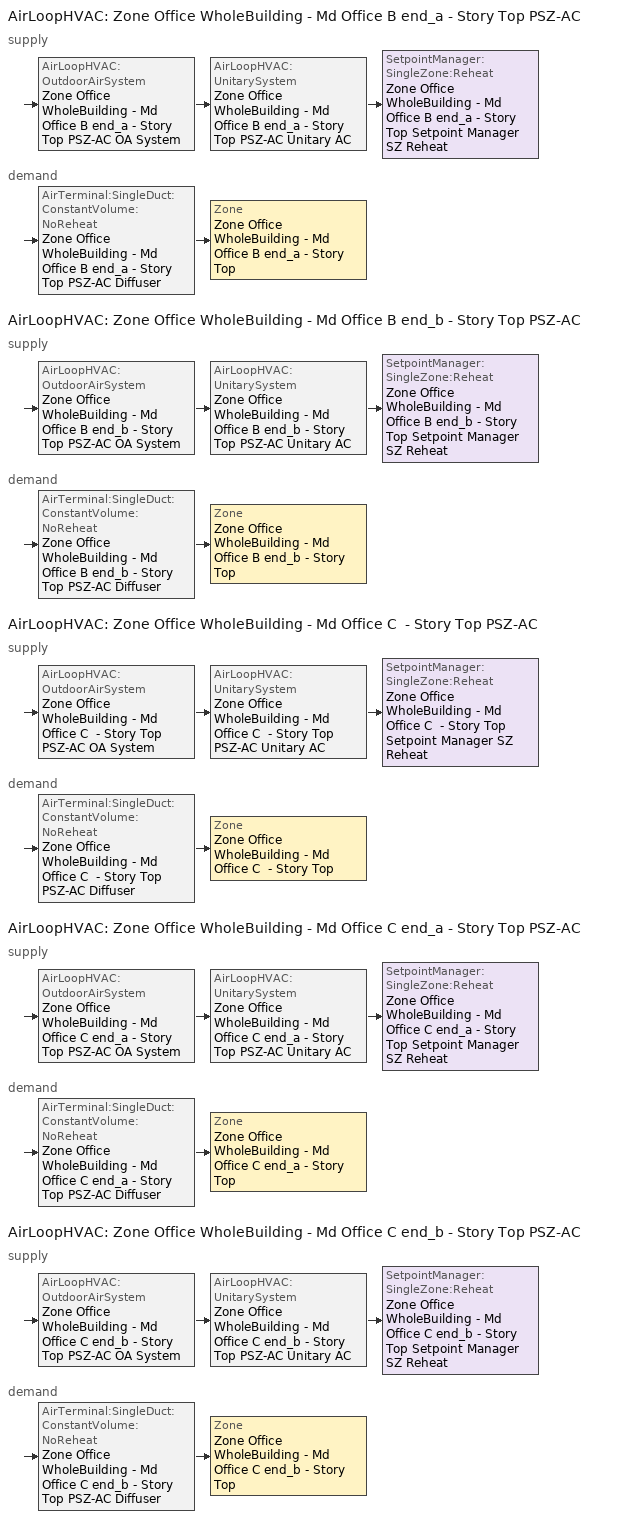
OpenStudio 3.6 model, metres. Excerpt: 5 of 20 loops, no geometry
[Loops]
AirLoopHVAC 'Zone Office WholeBuilding - Md Office B end_a - Story Top PSZ-AC'
 supply: AirLoopHVAC:OutdoorAirSystem 'Zone Office WholeBuilding - Md Office B end_a - Story Top PSZ-AC OA System' > AirLoopHVAC:UnitarySystem 'Zone Office WholeBuilding - Md Office B end_a - Story Top PSZ-AC Unitary AC' > SetpointManager:SingleZone:Reheat 'Zone Office WholeBuilding - Md Office B end_a - Story Top Setpoint Manager SZ Reheat'
 demand: AirTerminal:SingleDuct:ConstantVolume:NoReheat 'Zone Office WholeBuilding - Md Office B end_a - Story Top PSZ-AC Diffuser' > Zone 'Zone Office WholeBuilding - Md Office B end_a - Story Top'
AirLoopHVAC 'Zone Office WholeBuilding - Md Office B end_b - Story Top PSZ-AC'
 supply: AirLoopHVAC:OutdoorAirSystem 'Zone Office WholeBuilding - Md Office B end_b - Story Top PSZ-AC OA System' > AirLoopHVAC:UnitarySystem 'Zone Office WholeBuilding - Md Office B end_b - Story Top PSZ-AC Unitary AC' > SetpointManager:SingleZone:Reheat 'Zone Office WholeBuilding - Md Office B end_b - Story Top Setpoint Manager SZ Reheat'
 demand: AirTerminal:SingleDuct:ConstantVolume:NoReheat 'Zone Office WholeBuilding - Md Office B end_b - Story Top PSZ-AC Diffuser' > Zone 'Zone Office WholeBuilding - Md Office B end_b - Story Top'
AirLoopHVAC 'Zone Office WholeBuilding - Md Office C  - Story Top PSZ-AC'
 supply: AirLoopHVAC:OutdoorAirSystem 'Zone Office WholeBuilding - Md Office C  - Story Top PSZ-AC OA System' > AirLoopHVAC:UnitarySystem 'Zone Office WholeBuilding - Md Office C  - Story Top PSZ-AC Unitary AC' > SetpointManager:SingleZone:Reheat 'Zone Office WholeBuilding - Md Office C  - Story Top Setpoint Manager SZ Reheat'
 demand: AirTerminal:SingleDuct:ConstantVolume:NoReheat 'Zone Office WholeBuilding - Md Office C  - Story Top PSZ-AC Diffuser' > Zone 'Zone Office WholeBuilding - Md Office C  - Story Top'
AirLoopHVAC 'Zone Office WholeBuilding - Md Office C end_a - Story Top PSZ-AC'
 supply: AirLoopHVAC:OutdoorAirSystem 'Zone Office WholeBuilding - Md Office C end_a - Story Top PSZ-AC OA System' > AirLoopHVAC:UnitarySystem 'Zone Office WholeBuilding - Md Office C end_a - Story Top PSZ-AC Unitary AC' > SetpointManager:SingleZone:Reheat 'Zone Office WholeBuilding - Md Office C end_a - Story Top Setpoint Manager SZ Reheat'
 demand: AirTerminal:SingleDuct:ConstantVolume:NoReheat 'Zone Office WholeBuilding - Md Office C end_a - Story Top PSZ-AC Diffuser' > Zone 'Zone Office WholeBuilding - Md Office C end_a - Story Top'
AirLoopHVAC 'Zone Office WholeBuilding - Md Office C end_b - Story Top PSZ-AC'
 supply: AirLoopHVAC:OutdoorAirSystem 'Zone Office WholeBuilding - Md Office C end_b - Story Top PSZ-AC OA System' > AirLoopHVAC:UnitarySystem 'Zone Office WholeBuilding - Md Office C end_b - Story Top PSZ-AC Unitary AC' > SetpointManager:SingleZone:Reheat 'Zone Office WholeBuilding - Md Office C end_b - Story Top Setpoint Manager SZ Reheat'
 demand: AirTerminal:SingleDuct:ConstantVolume:NoReheat 'Zone Office WholeBuilding - Md Office C end_b - Story Top PSZ-AC Diffuser' > Zone 'Zone Office WholeBuilding - Md Office C end_b - Story Top'
[SizingPeriod:DesignDay]
Kodiak Ann Htg 99.6% Condns DB: Maximum Dry-Bulb Temperature {C}=-12.8; Daily Dry-Bulb Temperature Range {deltaC}=0; Barometric Pressure {Pa}=100917; Wind Speed {m/s}=5.6; Wind Direction {deg}=290; Sky Clearness=0; Rain Indicator=No; Snow Indicator=No; Day of Month=21; Month=1; Day Type=WinterDesignDay; Daylight Saving Time Indicator=No; Humidity Condition Type=Wetbulb; Wetbulb or DewPoint at Maximum Dry-Bulb {C}=-12.8; Dry-Bulb Temperature Range Modifier Type=DefaultMultipliers; Solar Model Indicator=ASHRAEClearSky
[Sizing:Zone] Zone Cooling Design Supply Air Temperature Input Method=SupplyAirTemperature; Zone Cooling Design Supply Air Temperature {C}=12.7778; Zone Cooling Design Supply Air Temperature Difference {deltaC}=11.11; Zone Heating Design Supply Air Temperature Input Method=SupplyAirTemperature; Zone Heating Design Supply Air Temperature {C}=50; Zone Heating Design Supply Air Temperature Difference {deltaC}=11.11; Zone Cooling Design Supply Air Humidity Ratio {kg-H2O/kg-air}=0.0085; Zone Heating Design Supply Air Humidity Ratio {kg-H2O/kg-air}=0.008; Cooling Design Air Flow Method=DesignDay; Heating Design Air Flow Method=DesignDay; Account for Dedicated Outdoor Air System=No; Dedicated Outdoor Air System Control Strategy=NeutralSupplyAir; Dedicated Outdoor Air Low Setpoint Temperature for Design {C}=autosize; Dedicated Outdoor Air High Setpoint Temperature for Design {C}=autosize; Zone Load Sizing Method=Sensible Load Only No Latent Load; Zone Latent Cooling Design Supply Air Humidity Ratio Input Method=HumidityRatioDifference; Zone Cooling Design Supply Air Humidity Ratio Difference {kgWater/kgDryAir}=0.005; Zone Latent Heating Design Supply Air Humidity Ratio Input Method=HumidityRatioDifference; Zone Humidification Design Supply Air Humidity Ratio Difference {kgWater/kgDryAir}=0.005
Zone Office WholeBuilding - Md Office B end_a - Story Top; Zone Office WholeBuilding - Md Office C end_a - Story Top; Zone Office WholeBuilding - Md Office C  - Story Top; Zone Office WholeBuilding - Md Office B end_b - Story Top; Zone Office WholeBuilding - Md Office C end_b - Story Top
[Zone equipment]
Zone Office WholeBuilding - Md Office B end_a - Story Top: Zone Office WholeBuilding - Md Office B end_a - Story Top PSZ-AC Diffuser
Zone Office WholeBuilding - Md Office C end_a - Story Top: Zone Office WholeBuilding - Md Office C end_a - Story Top PSZ-AC Diffuser
Zone Office WholeBuilding - Md Office C  - Story Top: Zone Office WholeBuilding - Md Office C  - Story Top PSZ-AC Diffuser
Zone Office WholeBuilding - Md Office B end_b - Story Top: Zone Office WholeBuilding - Md Office B end_b - Story Top PSZ-AC Diffuser
Zone Office WholeBuilding - Md Office C end_b - Story Top: Zone Office WholeBuilding - Md Office C end_b - Story Top PSZ-AC Diffuser
[AirLoopHVAC] Design Supply Air Flow Rate {m3/s}=autosize; Design Return Air Flow Fraction of Supply Air Flow=1
Name | Availability Schedule
Zone Office WholeBuilding - Md Office B end_a - Story Top PSZ-AC | Zone Office WholeBuilding - Md Office B end_a - Story Top PSZ-AC Occ Sch
Zone Office WholeBuilding - Md Office B end_b - Story Top PSZ-AC | Zone Office WholeBuilding - Md Office B end_b - Story Top PSZ-AC Occ Sch
Zone Office WholeBuilding - Md Office C  - Story Top PSZ-AC | Zone Office WholeBuilding - Md Office C  - Story Top PSZ-AC Occ Sch
Zone Office WholeBuilding - Md Office C end_a - Story Top PSZ-AC | Zone Office WholeBuilding - Md Office C end_a - Story Top PSZ-AC Occ Sch
Zone Office WholeBuilding - Md Office C end_b - Story Top PSZ-AC | Zone Office WholeBuilding - Md Office C end_b - Story Top PSZ-AC Occ Sch
[Sizing:System] Type of Load to Size On=Sensible; Design Outdoor Air Flow Rate {m3/s}=Autosize; Central Heating Maximum System Air Flow Ratio=1; Preheat Design Temperature {C}=7.22222; Preheat Design Humidity Ratio {kg-H2O/kg-Air}=0.008; Precool Design Temperature {C}=12.7778; Precool Design Humidity Ratio {kg-H2O/kg-Air}=0.008; Central Cooling Design Supply Air Temperature {C}=12.7778; Central Heating Design Supply Air Temperature {C}=50; Sizing Option=Coincident; 100% Outdoor Air in Cooling=No; 100% Outdoor Air in Heating=No; Central Cooling Design Supply Air Humidity Ratio {kg-H2O/kg-Air}=0.0085; Central Heating Design Supply Air Humidity Ratio {kg-H2O/kg-Air}=0.008; Cooling Design Air Flow Method=DesignDay; Heating Design Air Flow Method=DesignDay; System Outdoor Air Method=ZoneSum; Zone Maximum Outdoor Air Fraction=1; Cooling Supply Air Flow Rate Per Floor Area {m3/s-m2}=0.00996765; Cooling Fraction of Autosized Cooling Supply Air Flow Rate=1; Cooling Supply Air Flow Rate Per Unit Cooling Capacity {m3/s-W}=3.94755e-05; Heating Supply Air Flow Rate Per Floor Area {m3/s-m2}=0.00996765; Heating Fraction of Autosized Heating Supply Air Flow Rate=1; Heating Fraction of Autosized Cooling Supply Air Flow Rate=1; Heating Supply Air Flow Rate Per Unit Heating Capacity {m3/s-W}=3.15882e-05; Cooling Design Capacity Method=CoolingDesignCapacity; Cooling Design Capacity {W}=autosize; Cooling Design Capacity Per Floor Area {W/m2}=234.7; Fraction of Autosized Cooling Design Capacity=1; Heating Design Capacity Method=HeatingDesignCapacity; Heating Design Capacity {W}=autosize; Heating Design Capacity Per Floor Area {W/m2}=157; Fraction of Autosized Heating Design Capacity=1; Central Cooling Capacity Control Method=OnOff; Occupant Diversity=autosize
Zone Office WholeBuilding - Md Office B end_a - Story Top PSZ-AC; Zone Office WholeBuilding - Md Office B end_b - Story Top PSZ-AC; Zone Office WholeBuilding - Md Office C  - Story Top PSZ-AC; Zone Office WholeBuilding - Md Office C end_a - Story Top PSZ-AC; Zone Office WholeBuilding - Md Office C end_b - Story Top PSZ-AC
[SetpointManager:SingleZone:Reheat] Minimum Supply Air Temperature {C}=12.7778; Maximum Supply Air Temperature {C}=50
Name | Control Zone | Setpoint Node or NodeList
Zone Office WholeBuilding - Md Office B end_a - Story Top Setpoint Manager SZ Reheat | Zone Office WholeBuilding - Md Office B end_a - Story Top | Zone Office WholeBuilding - Md Office B end_a - Story Top PSZ-AC Supply Outlet Node
Zone Office WholeBuilding - Md Office B end_b - Story Top Setpoint Manager SZ Reheat | Zone Office WholeBuilding - Md Office B end_b - Story Top | Zone Office WholeBuilding - Md Office B end_b - Story Top PSZ-AC Supply Outlet Node
Zone Office WholeBuilding - Md Office C  - Story Top Setpoint Manager SZ Reheat | Zone Office WholeBuilding - Md Office C  - Story Top | Zone Office WholeBuilding - Md Office C  - Story Top PSZ-AC Supply Outlet Node
Zone Office WholeBuilding - Md Office C end_a - Story Top Setpoint Manager SZ Reheat | Zone Office WholeBuilding - Md Office C end_a - Story Top | Zone Office WholeBuilding - Md Office C end_a - Story Top PSZ-AC Supply Outlet Node
Zone Office WholeBuilding - Md Office C end_b - Story Top Setpoint Manager SZ Reheat | Zone Office WholeBuilding - Md Office C end_b - Story Top | Zone Office WholeBuilding - Md Office C end_b - Story Top PSZ-AC Supply Outlet Node
[Coil:Heating:Gas] Availability Schedule=Always On Discrete; Gas Burner Efficiency=0.8; Nominal Capacity {W}=AutoSize; Parasitic Electric Load {W}=0; Parasitic Gas Load {W}=0
Zone Office WholeBuilding - Md Office B end_a - Story Top PSZ-AC Gas Htg Coil 33kBtu/hr 0.8 Thermal Eff; Zone Office WholeBuilding - Md Office B end_b - Story Top PSZ-AC Gas Htg Coil 32kBtu/hr 0.8 Thermal Eff; Zone Office WholeBuilding - Md Office C  - Story Top PSZ-AC Gas Htg Coil 32kBtu/hr 0.8 Thermal Eff; Zone Office WholeBuilding - Md Office C end_a - Story Top PSZ-AC Gas Htg Coil 22kBtu/hr 0.8 Thermal Eff; Zone Office WholeBuilding - Md Office C end_b - Story Top PSZ-AC Gas Htg Coil 22kBtu/hr 0.8 Thermal Eff
[Coil:Heating:Electric] Availability Schedule=Always Off Discrete; Efficiency=1; Nominal Capacity {W}=0
Zone Office WholeBuilding - Md Office B end_a - Story Top PSZ-AC No Heat; Zone Office WholeBuilding - Md Office B end_b - Story Top PSZ-AC No Heat; Zone Office WholeBuilding - Md Office C  - Story Top PSZ-AC No Heat; Zone Office WholeBuilding - Md Office C end_a - Story Top PSZ-AC No Heat; Zone Office WholeBuilding - Md Office C end_b - Story Top PSZ-AC No Heat
[Coil:Cooling:DX:SingleSpeed] Availability Schedule=Always On Discrete; Rated Total Cooling Capacity {W}=autosize; Rated Sensible Heat Ratio=autosize; Rated COP {W/W}=4.11713; Rated Air Flow Rate {m3/s}=autosize; Rated Evaporator Fan Power Per Volume Flow Rate 2017 {W/(m3/s)}=773.3; Rated Evaporator Fan Power Per Volume Flow Rate 2023 {W/(m3/s)}=934.4; Total Cooling Capacity Function of Temperature Curve=PSZ-AC_Unitary_PackagecoolCapFT; Total Cooling Capacity Function of Flow Fraction Curve=PSZ-AC_Unitary_PackagecoolFFF; Energy Input Ratio Function of Temperature Curve=PSZ-AC DX Unitary Package EIRFT; Energy Input Ratio Function of Flow Fraction Curve=PSZ-AC_Unitary_PackagecoolEIRFFF; Part Load Fraction Correlation Curve=PSZ-AC_Unitary_PackagecoolPLR; Minimum Outdoor Dry-Bulb Temperature for Compressor Operation {C}=-25; Nominal Time for Condensate Removal to Begin {s}=0; Ratio of Initial Moisture Evaporation Rate and Steady State Latent Capacity=0; Maximum Cycling Rate {cycles/hr}=0; Latent Capacity Time Constant {s}=0; Condenser Type=AirCooled; Evaporative Condenser Effectiveness=0.9; Evaporative Condenser Air Flow Rate {m3/s}=autosize; Evaporative Condenser Pump Rated Power Consumption {W}=autosize; Crankcase Heater Capacity {W}=0; Maximum Outdoor Dry-Bulb Temperature for Crankcase Heater Operation {C}=10; Basin Heater Capacity {W/K}=0; Basin Heater Setpoint Temperature {C}=2
Zone Office WholeBuilding - Md Office B end_a - Story Top PSZ-AC 1spd DX AC Clg Coil 14kBtu/hr 14.0SEER; Zone Office WholeBuilding - Md Office B end_b - Story Top PSZ-AC 1spd DX AC Clg Coil 14kBtu/hr 14.0SEER; Zone Office WholeBuilding - Md Office C  - Story Top PSZ-AC 1spd DX AC Clg Coil 12kBtu/hr 14.0SEER; Zone Office WholeBuilding - Md Office C end_a - Story Top PSZ-AC 1spd DX AC Clg Coil 9kBtu/hr 14.0SEER; Zone Office WholeBuilding - Md Office C end_b - Story Top PSZ-AC 1spd DX AC Clg Coil 9kBtu/hr 14.0SEER
[Fan:OnOff] Availability Schedule=Always On Discrete; Fan Total Efficiency=0.55575; Pressure Rise {Pa}=622.722; Maximum Flow Rate {m3/s}=autosize; Motor Efficiency=0.855; Motor In Airstream Fraction=1
Name | Fan Power Ratio Function of Speed Ratio Curve | Fan Efficiency Ratio Function of Speed Ratio Curve
Zone Office WholeBuilding - Md Office B end_a - Story Top PSZ-AC Fan | Fan On Off Power Curve 13 | Fan On Off Efficiency Curve 13
Zone Office WholeBuilding - Md Office B end_b - Story Top PSZ-AC Fan | Fan On Off Power Curve 14 | Fan On Off Efficiency Curve 14
Zone Office WholeBuilding - Md Office C  - Story Top PSZ-AC Fan | Fan On Off Power Curve 15 | Fan On Off Efficiency Curve 15
Zone Office WholeBuilding - Md Office C end_a - Story Top PSZ-AC Fan | Fan On Off Power Curve 16 | Fan On Off Efficiency Curve 16
Zone Office WholeBuilding - Md Office C end_b - Story Top PSZ-AC Fan | Fan On Off Power Curve 17 | Fan On Off Efficiency Curve 17
[AirLoopHVAC:UnitarySystem] Control Type=Load; Dehumidification Control Type=None; Availability Schedule=Always On Discrete; Fan Placement=DrawThrough; DX Heating Coil Sizing Ratio=1; Use DOAS DX Cooling Coil=No; DOAS DX Cooling Coil Leaving Minimum Air Temperature {C}=2; Latent Load Control=SensibleOnlyLoadControl; Supply Air Flow Rate During Cooling Operation {m3/s}=Autosize; Supply Air Flow Rate During Heating Operation {m3/s}=Autosize; Supply Air Flow Rate When No Cooling or Heating is Required {m3/s}=Autosize; Maximum Supply Air Temperature {C}=80; Maximum Outdoor Dry-Bulb Temperature for Supplemental Heater Operation {C}=21; Maximum Cycling Rate {cycles/hr}=2.5; Heat Pump Time Constant {s}=60; Fraction of On-Cycle Power Use=0.01; Heat Pump Fan Delay Time {s}=60; Ancilliary On-Cycle Electric Power {W}=0; Ancilliary Off-Cycle Electric Power {W}=0
Name | Controlling Zone or Thermostat Location | Supply Fan | Supply Air Fan Operating Mode Schedule | Heating Coil | Cooling Coil | Supplemental Heating Coil
Zone Office WholeBuilding - Md Office B end_a - Story Top PSZ-AC Unitary AC | Zone Office WholeBuilding - Md Office B end_a - Story Top | Zone Office WholeBuilding - Md Office B end_a - Story Top PSZ-AC Fan | Zone Office WholeBuilding - Md Office B end_a - Story Top PSZ-AC Occ Sch | Zone Office WholeBuilding - Md Office B end_a - Story Top PSZ-AC Gas Htg Coil 33kBtu/hr 0.8 Thermal Eff | Zone Office WholeBuilding - Md Office B end_a - Story Top PSZ-AC 1spd DX AC Clg Coil 14kBtu/hr 14.0SEER | Zone Office WholeBuilding - Md Office B end_a - Story Top PSZ-AC No Heat
Zone Office WholeBuilding - Md Office B end_b - Story Top PSZ-AC Unitary AC | Zone Office WholeBuilding - Md Office B end_b - Story Top | Zone Office WholeBuilding - Md Office B end_b - Story Top PSZ-AC Fan | Zone Office WholeBuilding - Md Office B end_b - Story Top PSZ-AC Occ Sch | Zone Office WholeBuilding - Md Office B end_b - Story Top PSZ-AC Gas Htg Coil 32kBtu/hr 0.8 Thermal Eff | Zone Office WholeBuilding - Md Office B end_b - Story Top PSZ-AC 1spd DX AC Clg Coil 14kBtu/hr 14.0SEER | Zone Office WholeBuilding - Md Office B end_b - Story Top PSZ-AC No Heat
Zone Office WholeBuilding - Md Office C  - Story Top PSZ-AC Unitary AC | Zone Office WholeBuilding - Md Office C  - Story Top | Zone Office WholeBuilding - Md Office C  - Story Top PSZ-AC Fan | Zone Office WholeBuilding - Md Office C  - Story Top PSZ-AC Occ Sch | Zone Office WholeBuilding - Md Office C  - Story Top PSZ-AC Gas Htg Coil 32kBtu/hr 0.8 Thermal Eff | Zone Office WholeBuilding - Md Office C  - Story Top PSZ-AC 1spd DX AC Clg Coil 12kBtu/hr 14.0SEER | Zone Office WholeBuilding - Md Office C  - Story Top PSZ-AC No Heat
Zone Office WholeBuilding - Md Office C end_a - Story Top PSZ-AC Unitary AC | Zone Office WholeBuilding - Md Office C end_a - Story Top | Zone Office WholeBuilding - Md Office C end_a - Story Top PSZ-AC Fan | Zone Office WholeBuilding - Md Office C end_a - Story Top PSZ-AC Occ Sch | Zone Office WholeBuilding - Md Office C end_a - Story Top PSZ-AC Gas Htg Coil 22kBtu/hr 0.8 Thermal Eff | Zone Office WholeBuilding - Md Office C end_a - Story Top PSZ-AC 1spd DX AC Clg Coil 9kBtu/hr 14.0SEER | Zone Office WholeBuilding - Md Office C end_a - Story Top PSZ-AC No Heat
Zone Office WholeBuilding - Md Office C end_b - Story Top PSZ-AC Unitary AC | Zone Office WholeBuilding - Md Office C end_b - Story Top | Zone Office WholeBuilding - Md Office C end_b - Story Top PSZ-AC Fan | Zone Office WholeBuilding - Md Office C end_b - Story Top PSZ-AC Occ Sch | Zone Office WholeBuilding - Md Office C end_b - Story Top PSZ-AC Gas Htg Coil 22kBtu/hr 0.8 Thermal Eff | Zone Office WholeBuilding - Md Office C end_b - Story Top PSZ-AC 1spd DX AC Clg Coil 9kBtu/hr 14.0SEER | Zone Office WholeBuilding - Md Office C end_b - Story Top PSZ-AC No Heat
[Controller:OutdoorAir] Minimum Outdoor Air Flow Rate {m3/s}=autosize; Maximum Outdoor Air Flow Rate {m3/s}=Autosize; Economizer Control Type=NoEconomizer; Economizer Control Action Type=ModulateFlow; Economizer Maximum Limit Dry-Bulb Temperature {C}=28; Economizer Maximum Limit Enthalpy {J/kg}=64000; Lockout Type=LockoutWithHeating; Minimum Limit Type=FixedMinimum; High Humidity Control=No; Heat Recovery Bypass Control Type=BypassWhenWithinEconomizerLimits
Name | Minimum Outdoor Air Schedule | Maximum Fraction of Outdoor Air Schedule | Controller Mechanical Ventilation
Zone Office WholeBuilding - Md Office B end_a - Story Top PSZ-AC OA System Controller | Zone Office WholeBuilding - Md Office B end_a - Story Top PSZ-AC Occ Sch | ZoneOfficeWholeBuildingMdOfficeBendaStoryTopPSZACmaxOASch | Controller Mechanical Ventilation 14
Zone Office WholeBuilding - Md Office B end_b - Story Top PSZ-AC OA System Controller | Zone Office WholeBuilding - Md Office B end_b - Story Top PSZ-AC Occ Sch | ZoneOfficeWholeBuildingMdOfficeBendbStoryTopPSZACmaxOASch | Controller Mechanical Ventilation 15
Zone Office WholeBuilding - Md Office C  - Story Top PSZ-AC OA System Controller | Zone Office WholeBuilding - Md Office C  - Story Top PSZ-AC Occ Sch | ZoneOfficeWholeBuildingMdOfficeCStoryTopPSZACmaxOASch | Controller Mechanical Ventilation 16
Zone Office WholeBuilding - Md Office C end_a - Story Top PSZ-AC OA System Controller | Zone Office WholeBuilding - Md Office C end_a - Story Top PSZ-AC Occ Sch | ZoneOfficeWholeBuildingMdOfficeCendaStoryTopPSZACmaxOASch | Controller Mechanical Ventilation 17
Zone Office WholeBuilding - Md Office C end_b - Story Top PSZ-AC OA System Controller | Zone Office WholeBuilding - Md Office C end_b - Story Top PSZ-AC Occ Sch | ZoneOfficeWholeBuildingMdOfficeCendbStoryTopPSZACmaxOASch | Controller Mechanical Ventilation 18
[Controller:MechanicalVentilation] Availability Schedule=Always On Discrete
Controller Mechanical Ventilation 14; Controller Mechanical Ventilation 15; Controller Mechanical Ventilation 16; Controller Mechanical Ventilation 17; Controller Mechanical Ventilation 18
[AirLoopHVAC:OutdoorAirSystem]
Name | Controller
Zone Office WholeBuilding - Md Office B end_a - Story Top PSZ-AC OA System | Zone Office WholeBuilding - Md Office B end_a - Story Top PSZ-AC OA System Controller
Zone Office WholeBuilding - Md Office B end_b - Story Top PSZ-AC OA System | Zone Office WholeBuilding - Md Office B end_b - Story Top PSZ-AC OA System Controller
Zone Office WholeBuilding - Md Office C  - Story Top PSZ-AC OA System | Zone Office WholeBuilding - Md Office C  - Story Top PSZ-AC OA System Controller
Zone Office WholeBuilding - Md Office C end_a - Story Top PSZ-AC OA System | Zone Office WholeBuilding - Md Office C end_a - Story Top PSZ-AC OA System Controller
Zone Office WholeBuilding - Md Office C end_b - Story Top PSZ-AC OA System | Zone Office WholeBuilding - Md Office C end_b - Story Top PSZ-AC OA System Controller
[AirTerminal:SingleDuct:ConstantVolume:NoReheat] Availability Schedule=Always On Discrete; Maximum Air Flow Rate {m3/s}=AutoSize
Zone Office WholeBuilding - Md Office B end_a - Story Top PSZ-AC Diffuser; Zone Office WholeBuilding - Md Office B end_b - Story Top PSZ-AC Diffuser; Zone Office WholeBuilding - Md Office C  - Story Top PSZ-AC Diffuser; Zone Office WholeBuilding - Md Office C end_a - Story Top PSZ-AC Diffuser; Zone Office WholeBuilding - Md Office C end_b - Story Top PSZ-AC Diffuser
[Schedule:Constant]
Name | Value
Always On Discrete | 1
Always Off Discrete | 0
[Schedule:Ruleset]
Name | Default Day Schedule | Summer Design Day Schedule | Winter Design Day Schedule
Zone Office WholeBuilding - Md Office B end_a - Story Top PSZ-AC Occ Sch | Zone Office WholeBuilding - Md Office B end_a - Story Top PSZ-AC Occ Sch Default | Zone Office WholeBuilding - Md Office B end_a - Story Top PSZ-AC Occ Sch Summer Design Day | Zone Office WholeBuilding - Md Office B end_a - Story Top PSZ-AC Occ Sch Winter Design Day
ZoneOfficeWholeBuildingMdOfficeBendaStoryTopPSZACmaxOASch | ZoneOfficeWholeBuildingMdOfficeBendaStoryTopPSZACmaxOASchDefault
Zone Office WholeBuilding - Md Office B end_b - Story Top PSZ-AC Occ Sch | Zone Office WholeBuilding - Md Office B end_b - Story Top PSZ-AC Occ Sch Default | Zone Office WholeBuilding - Md Office B end_b - Story Top PSZ-AC Occ Sch Summer Design Day | Zone Office WholeBuilding - Md Office B end_b - Story Top PSZ-AC Occ Sch Winter Design Day
ZoneOfficeWholeBuildingMdOfficeBendbStoryTopPSZACmaxOASch | ZoneOfficeWholeBuildingMdOfficeBendbStoryTopPSZACmaxOASchDefault
Zone Office WholeBuilding - Md Office C  - Story Top PSZ-AC Occ Sch | Zone Office WholeBuilding - Md Office C  - Story Top PSZ-AC Occ Sch Default | Zone Office WholeBuilding - Md Office C  - Story Top PSZ-AC Occ Sch Summer Design Day | Zone Office WholeBuilding - Md Office C  - Story Top PSZ-AC Occ Sch Winter Design Day
ZoneOfficeWholeBuildingMdOfficeCStoryTopPSZACmaxOASch | ZoneOfficeWholeBuildingMdOfficeCStoryTopPSZACmaxOASchDefault
Zone Office WholeBuilding - Md Office C end_a - Story Top PSZ-AC Occ Sch | Zone Office WholeBuilding - Md Office C end_a - Story Top PSZ-AC Occ Sch Default | Zone Office WholeBuilding - Md Office C end_a - Story Top PSZ-AC Occ Sch Summer Design Day | Zone Office WholeBuilding - Md Office C end_a - Story Top PSZ-AC Occ Sch Winter Design Day
ZoneOfficeWholeBuildingMdOfficeCendaStoryTopPSZACmaxOASch | ZoneOfficeWholeBuildingMdOfficeCendaStoryTopPSZACmaxOASchDefault
Zone Office WholeBuilding - Md Office C end_b - Story Top PSZ-AC Occ Sch | Zone Office WholeBuilding - Md Office C end_b - Story Top PSZ-AC Occ Sch Default | Zone Office WholeBuilding - Md Office C end_b - Story Top PSZ-AC Occ Sch Summer Design Day | Zone Office WholeBuilding - Md Office C end_b - Story Top PSZ-AC Occ Sch Winter Design Day
ZoneOfficeWholeBuildingMdOfficeCendbStoryTopPSZACmaxOASch | ZoneOfficeWholeBuildingMdOfficeCendbStoryTopPSZACmaxOASchDefault
[Schedule:Day]
Zone Office WholeBuilding - Md Office B end_a - Story Top PSZ-AC Occ Sch Default; Zone Office WholeBuilding - Md Office B end_a - Story Top PSZ-AC Occ Sch Friday; Zone Office WholeBuilding - Md Office B end_b - Story Top PSZ-AC Occ Sch Default; Zone Office WholeBuilding - Md Office B end_b - Story Top PSZ-AC Occ Sch Friday; Zone Office WholeBuilding - Md Office C  - Story Top PSZ-AC Occ Sch Default; Zone Office WholeBuilding - Md Office C  - Story Top PSZ-AC Occ Sch Friday; Zone Office WholeBuilding - Md Office C end_a - Story Top PSZ-AC Occ Sch Default; Zone Office WholeBuilding - Md Office C end_a - Story Top PSZ-AC Occ Sch Friday; Zone Office WholeBuilding - Md Office C end_b - Story Top PSZ-AC Occ Sch Default; Zone Office WholeBuilding - Md Office C end_b - Story Top PSZ-AC Occ Sch Friday: 6, 50, 0, 18, 10, 1, 24, 0, 0
Zone Office WholeBuilding - Md Office B end_a - Story Top PSZ-AC Occ Sch Winter Design Day; Zone Office WholeBuilding - Md Office B end_a - Story Top PSZ-AC Occ Sch Summer Design Day; Zone Office WholeBuilding - Md Office B end_b - Story Top PSZ-AC Occ Sch Winter Design Day; Zone Office WholeBuilding - Md Office B end_b - Story Top PSZ-AC Occ Sch Summer Design Day; Zone Office WholeBuilding - Md Office C  - Story Top PSZ-AC Occ Sch Winter Design Day; Zone Office WholeBuilding - Md Office C  - Story Top PSZ-AC Occ Sch Summer Design Day; Zone Office WholeBuilding - Md Office C end_a - Story Top PSZ-AC Occ Sch Winter Design Day; Zone Office WholeBuilding - Md Office C end_a - Story Top PSZ-AC Occ Sch Summer Design Day; Zone Office WholeBuilding - Md Office C end_b - Story Top PSZ-AC Occ Sch Winter Design Day; Zone Office WholeBuilding - Md Office C end_b - Story Top PSZ-AC Occ Sch Summer Design Day: 24, 0, 1
Zone Office WholeBuilding - Md Office B end_a - Story Top PSZ-AC Occ Sch Saturday; Zone Office WholeBuilding - Md Office B end_b - Story Top PSZ-AC Occ Sch Saturday; Zone Office WholeBuilding - Md Office C  - Story Top PSZ-AC Occ Sch Saturday; Zone Office WholeBuilding - Md Office C end_a - Story Top PSZ-AC Occ Sch Saturday; Zone Office WholeBuilding - Md Office C end_b - Story Top PSZ-AC Occ Sch Saturday: 7, 20, 0, 12, 59, 1, 24, 0, 0
Zone Office WholeBuilding - Md Office B end_a - Story Top PSZ-AC Occ Sch Sunday; Zone Office WholeBuilding - Md Office B end_b - Story Top PSZ-AC Occ Sch Sunday; Zone Office WholeBuilding - Md Office C  - Story Top PSZ-AC Occ Sch Sunday; Zone Office WholeBuilding - Md Office C end_a - Story Top PSZ-AC Occ Sch Sunday; Zone Office WholeBuilding - Md Office C end_b - Story Top PSZ-AC Occ Sch Sunday: 24, 0, 0
ZoneOfficeWholeBuildingMdOfficeBendaStoryTopPSZACmaxOASchDefault; ZoneOfficeWholeBuildingMdOfficeBendbStoryTopPSZACmaxOASchDefault; ZoneOfficeWholeBuildingMdOfficeCStoryTopPSZACmaxOASchDefault; ZoneOfficeWholeBuildingMdOfficeCendaStoryTopPSZACmaxOASchDefault; ZoneOfficeWholeBuildingMdOfficeCendbStoryTopPSZACmaxOASchDefault: 24, 0, 0.7
[Schedule:Rule] Date Specification Type=DateRange; Start Month=1; Start Day=1; End Month=12; End Day=31
Name | Schedule Ruleset | Rule Order | Day Schedule | Apply Monday | Apply Tuesday | Apply Wednesday | Apply Friday | Apply Saturday | Apply Sunday
Zone Office WholeBuilding - Md Office B end_a - Story Top PSZ-AC Occ Sch Friday Rule | Zone Office WholeBuilding - Md Office B end_a - Story Top PSZ-AC Occ Sch | 2 | Zone Office WholeBuilding - Md Office B end_a - Story Top PSZ-AC Occ Sch Friday | Yes | Yes | Yes | Yes
Zone Office WholeBuilding - Md Office B end_a - Story Top PSZ-AC Occ Sch Saturday Rule | Zone Office WholeBuilding - Md Office B end_a - Story Top PSZ-AC Occ Sch | 1 | Zone Office WholeBuilding - Md Office B end_a - Story Top PSZ-AC Occ Sch Saturday |  |  |  |  | Yes
Zone Office WholeBuilding - Md Office B end_a - Story Top PSZ-AC Occ Sch Sunday Rule | Zone Office WholeBuilding - Md Office B end_a - Story Top PSZ-AC Occ Sch | 0 | Zone Office WholeBuilding - Md Office B end_a - Story Top PSZ-AC Occ Sch Sunday |  |  |  |  |  | Yes
Zone Office WholeBuilding - Md Office B end_b - Story Top PSZ-AC Occ Sch Friday Rule | Zone Office WholeBuilding - Md Office B end_b - Story Top PSZ-AC Occ Sch | 2 | Zone Office WholeBuilding - Md Office B end_b - Story Top PSZ-AC Occ Sch Friday | Yes | Yes | Yes | Yes
Zone Office WholeBuilding - Md Office B end_b - Story Top PSZ-AC Occ Sch Saturday Rule | Zone Office WholeBuilding - Md Office B end_b - Story Top PSZ-AC Occ Sch | 1 | Zone Office WholeBuilding - Md Office B end_b - Story Top PSZ-AC Occ Sch Saturday |  |  |  |  | Yes
Zone Office WholeBuilding - Md Office B end_b - Story Top PSZ-AC Occ Sch Sunday Rule | Zone Office WholeBuilding - Md Office B end_b - Story Top PSZ-AC Occ Sch | 0 | Zone Office WholeBuilding - Md Office B end_b - Story Top PSZ-AC Occ Sch Sunday |  |  |  |  |  | Yes
Zone Office WholeBuilding - Md Office C  - Story Top PSZ-AC Occ Sch Friday Rule | Zone Office WholeBuilding - Md Office C  - Story Top PSZ-AC Occ Sch | 2 | Zone Office WholeBuilding - Md Office C  - Story Top PSZ-AC Occ Sch Friday | Yes | Yes | Yes | Yes
Zone Office WholeBuilding - Md Office C  - Story Top PSZ-AC Occ Sch Saturday Rule | Zone Office WholeBuilding - Md Office C  - Story Top PSZ-AC Occ Sch | 1 | Zone Office WholeBuilding - Md Office C  - Story Top PSZ-AC Occ Sch Saturday |  |  |  |  | Yes
Zone Office WholeBuilding - Md Office C  - Story Top PSZ-AC Occ Sch Sunday Rule | Zone Office WholeBuilding - Md Office C  - Story Top PSZ-AC Occ Sch | 0 | Zone Office WholeBuilding - Md Office C  - Story Top PSZ-AC Occ Sch Sunday |  |  |  |  |  | Yes
Zone Office WholeBuilding - Md Office C end_a - Story Top PSZ-AC Occ Sch Friday Rule | Zone Office WholeBuilding - Md Office C end_a - Story Top PSZ-AC Occ Sch | 2 | Zone Office WholeBuilding - Md Office C end_a - Story Top PSZ-AC Occ Sch Friday | Yes | Yes | Yes | Yes
Zone Office WholeBuilding - Md Office C end_a - Story Top PSZ-AC Occ Sch Saturday Rule | Zone Office WholeBuilding - Md Office C end_a - Story Top PSZ-AC Occ Sch | 1 | Zone Office WholeBuilding - Md Office C end_a - Story Top PSZ-AC Occ Sch Saturday |  |  |  |  | Yes
Zone Office WholeBuilding - Md Office C end_a - Story Top PSZ-AC Occ Sch Sunday Rule | Zone Office WholeBuilding - Md Office C end_a - Story Top PSZ-AC Occ Sch | 0 | Zone Office WholeBuilding - Md Office C end_a - Story Top PSZ-AC Occ Sch Sunday |  |  |  |  |  | Yes
Zone Office WholeBuilding - Md Office C end_b - Story Top PSZ-AC Occ Sch Friday Rule | Zone Office WholeBuilding - Md Office C end_b - Story Top PSZ-AC Occ Sch | 2 | Zone Office WholeBuilding - Md Office C end_b - Story Top PSZ-AC Occ Sch Friday | Yes | Yes | Yes | Yes
Zone Office WholeBuilding - Md Office C end_b - Story Top PSZ-AC Occ Sch Saturday Rule | Zone Office WholeBuilding - Md Office C end_b - Story Top PSZ-AC Occ Sch | 1 | Zone Office WholeBuilding - Md Office C end_b - Story Top PSZ-AC Occ Sch Saturday |  |  |  |  | Yes
Zone Office WholeBuilding - Md Office C end_b - Story Top PSZ-AC Occ Sch Sunday Rule | Zone Office WholeBuilding - Md Office C end_b - Story Top PSZ-AC Occ Sch | 0 | Zone Office WholeBuilding - Md Office C end_b - Story Top PSZ-AC Occ Sch Sunday |  |  |  |  |  | Yes
[Curve:Exponent] Coefficient1 Constant=1; Coefficient2 Constant=0; Coefficient3 Constant=0; Minimum Value of x=0; Maximum Value of x=1
Fan On Off Power Curve 13; Fan On Off Power Curve 14; Fan On Off Power Curve 15; Fan On Off Power Curve 16; Fan On Off Power Curve 17
[Curve:Cubic] Coefficient1 Constant=1; Coefficient2 x=0; Coefficient3 x**2=0; Coefficient4 x**3=0; Minimum Value of x=0; Maximum Value of x=1
Fan On Off Efficiency Curve 13; Fan On Off Efficiency Curve 14; Fan On Off Efficiency Curve 15; Fan On Off Efficiency Curve 16; Fan On Off Efficiency Curve 17
[Curve:Biquadratic] Minimum Value of x=12.77778; Maximum Value of x=23.88889; Minimum Value of y=21.11111; Maximum Value of y=46.11111
Name | Coefficient1 Constant | Coefficient2 x | Coefficient3 x**2 | Coefficient4 y | Coefficient5 y**2 | Coefficient6 x*y
PSZ-AC_Unitary_PackagecoolCapFT | 0.766956 | 0.0107756 | -4.14703e-05 | 0.00134961 | -0.000261144 | 0.000457488
PSZ-AC DX Unitary Package EIRFT | 0.297145 | 0.0430933 | -0.000748766 | 0.00597727 | 0.000482112 | -0.000956448
[Curve:Quadratic]
Name | Coefficient1 Constant | Coefficient2 x | Coefficient3 x**2 | Minimum Value of x | Maximum Value of x
PSZ-AC_Unitary_PackagecoolFFF | 0.8 | 0.2 | 0 | 0.5 | 1.5
PSZ-AC_Unitary_PackagecoolEIRFFF | 1.156 | -0.1816 | 0.0256 | 0.5 | 1.5
PSZ-AC_Unitary_PackagecoolPLR | 0.75 | 0.25 | 0 | 0 | 1
